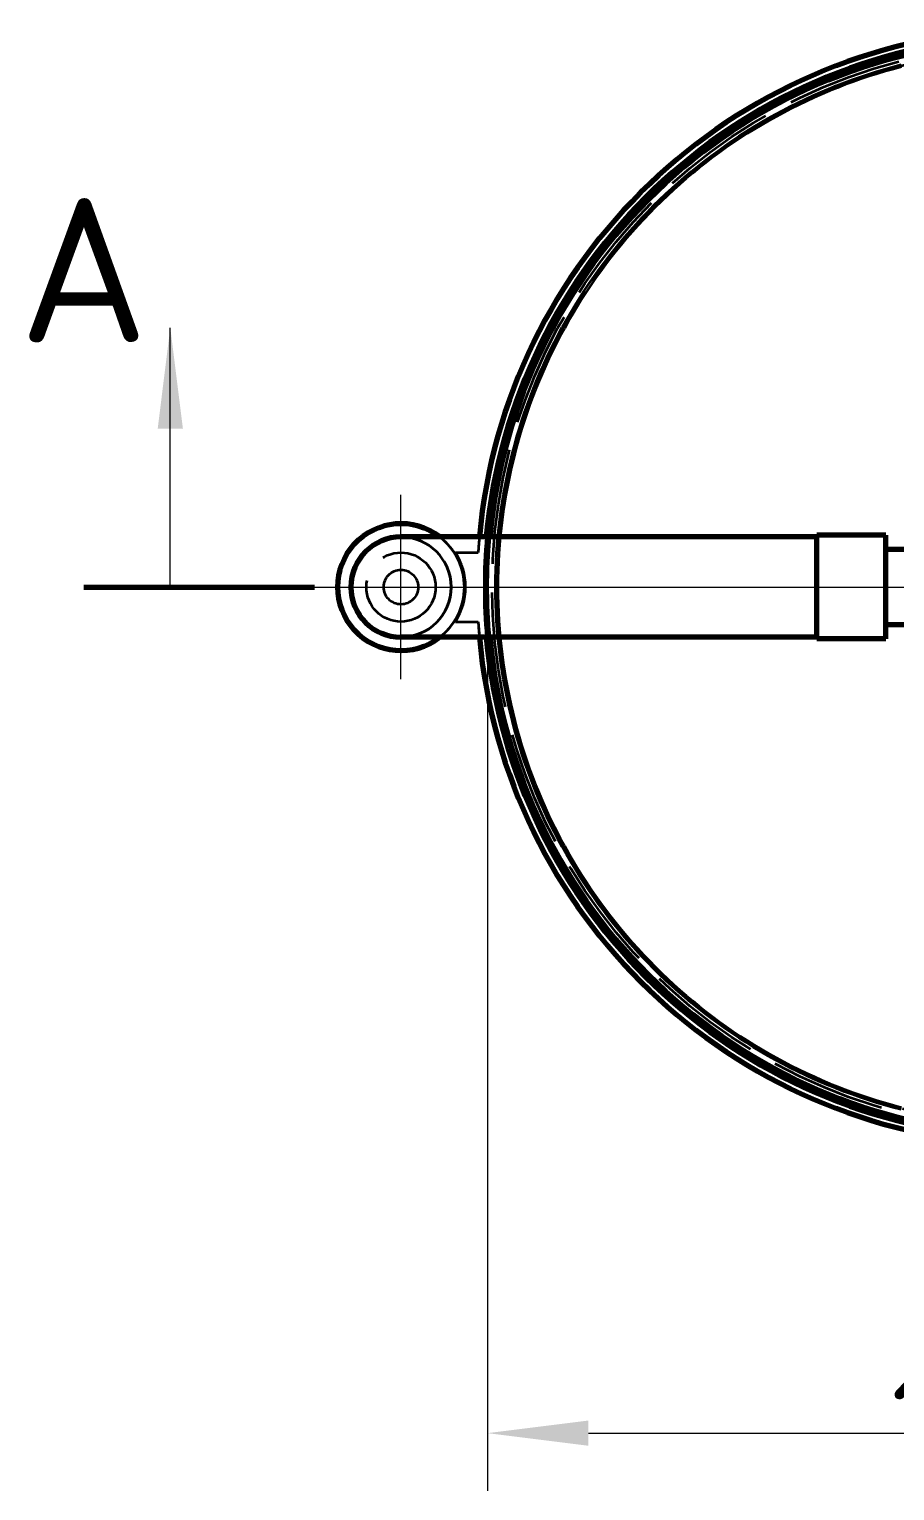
# Model space of a CAD drawing. Header units: millimetres. Extents: x 0 to 2208, y 0 to 420.
# Drawn here: x 69.1 to 99.1, y 48.8 to 99.5 of the extents above; entities that cross this region are included whole.
import ezdxf
from ezdxf.enums import TextEntityAlignment as Align

# ---------------------------------------------------------------- set-up
doc = ezdxf.new("R2010")
doc.units = ezdxf.units.MM
doc.linetypes.add('IRAM-E-TRAZOS', pattern=[5, 4, -1])
doc.linetypes.add('IRAM-F-TRAZO-PUNTO', pattern=[20, 15, -2, 1, -2])
for name, color, linetype, lineweight in [('01-VISIBLE', 7, 'CONTINUOUS', 70), ('02-OCULTA', 4, 'IRAM-E-TRAZOS', 35), ('03-EJE', 1, 'IRAM-F-TRAZO-PUNTO', 18), ('04-COTA', 3, 'CONTINUOUS', 18), ('06-TEXTO', 7, 'CONTINUOUS', 25), ('07-RECUADRO', 7, 'CONTINUOUS', 70), ('08-FINA', 5, 'CONTINUOUS', 18)]:
    doc.layers.add(name, color=color, linetype=linetype, lineweight=lineweight)
doc.styles.add('ISO3098', font='isocpeur.ttf')
doc.dimstyles.new('FLAMA-IRAM', dxfattribs={"dimtxt": 3.5, "dimasz": 3.5, "dimexe": 2, "dimexo": 1.5, "dimgap": 1, "dimtad": 1, "dimdec": 1, "dimtxsty": 'ISO3098', "dimblk": 'IRAM_FLECHA', "dimblk1": 'IRAM_FLECHA', "dimblk2": 'IRAM_FLECHA', "dimcen": 2.5, "dimclrd": 256, "dimclre": 256, "dimclrt": 256, "dimazin": 3, "dimtfac": 1, "dimtmove": 0, "dimatfit": 3, "dimlwd": 18, "dimlwe": 18})

# ---------------------------------------------------------------- blocks, each defined once
blk = doc.blocks.new('IRAM_FLECHA')
blk.add_solid([(0, 0), (-1, 0.125), (-1, -0.125)])

msp = doc.modelspace()

# ---------------------------------------------------------------- hatches: boundary and pattern name
at = {"layer": '08-FINA'}
h = msp.add_hatch(color=7, dxfattribs=at)
h.dxf.hatch_style = 1
h.paths.add_polyline_path([(74.013, 89.168), (73.576, 85.668), (74.451, 85.668)])

# ---------------------------------------------------------------- linework, layer by layer
at = {"layer": '01-VISIBLE'}
for p, q in [((96.433, 81.908), (90.013, 81.908)), ((98.833, 81.968), (96.433, 81.968)), ((100.413, 81.478), (98.833, 81.478)), ((100.413, 78.858), (98.833, 78.858)), ((96.433, 78.428), (90.013, 78.428)), ((98.833, 78.368), (96.433, 78.368))]:
    msp.add_line(p, q, dxfattribs=at)
for points in [[(90.013, 81.908), (89.913, 81.908), (89.813, 81.908), (89.713, 81.908), (89.613, 81.908), (89.513, 81.908), (89.413, 81.908), (89.313, 81.908), (89.213, 81.908), (89.113, 81.908), (89.013, 81.908), (88.913, 81.908), (88.813, 81.908), (88.713, 81.908), (88.613, 81.908), (88.513, 81.908), (88.413, 81.908), (88.313, 81.908), (88.213, 81.908), (88.113, 81.908), (88.013, 81.908), (87.913, 81.908), (87.813, 81.908), (87.713, 81.908), (87.613, 81.908), (87.513, 81.908), (87.413, 81.908), (87.313, 81.908), (87.213, 81.908), (87.113, 81.908), (87.013, 81.908), (86.913, 81.908), (86.813, 81.908), (86.713, 81.908), (86.613, 81.908), (86.513, 81.908), (86.413, 81.908), (86.313, 81.908), (86.213, 81.908), (86.113, 81.908), (86.013, 81.908), (85.913, 81.908), (85.813, 81.908), (85.713, 81.908), (85.613, 81.908), (85.513, 81.908), (85.413, 81.908), (85.313, 81.908), (85.213, 81.908), (85.113, 81.908), (85.013, 81.908), (84.913, 81.908), (84.813, 81.908), (84.713, 81.908), (84.613, 81.908), (84.513, 81.908), (84.413, 81.908), (84.313, 81.908), (84.213, 81.908), (84.113, 81.908), (84.013, 81.908), (83.913, 81.908), (83.813, 81.908), (83.713, 81.908), (83.613, 81.908), (83.513, 81.908), (83.413, 81.908), (83.313, 81.908), (83.213, 81.908), (83.113, 81.908), (83.013, 81.908), (82.913, 81.908), (82.813, 81.908), (82.713, 81.908), (82.613, 81.908), (82.513, 81.908), (82.413, 81.908), (82.313, 81.908), (82.213, 81.908), (82.113, 81.908), (82.013, 81.908)], [(96.433, 78.368), (96.433, 78.468), (96.433, 78.568), (96.433, 78.668), (96.433, 78.768), (96.433, 78.868), (96.433, 78.968), (96.433, 79.068), (96.433, 79.168), (96.433, 79.268), (96.433, 79.368), (96.433, 79.468), (96.433, 79.568), (96.433, 79.668), (96.433, 79.768), (96.433, 79.868), (96.433, 79.968), (96.433, 80.068), (96.433, 80.168), (96.433, 80.268), (96.433, 80.368), (96.433, 80.468), (96.433, 80.568), (96.433, 80.668), (96.433, 80.768), (96.433, 80.868), (96.433, 80.968), (96.433, 81.068), (96.433, 81.168), (96.433, 81.268), (96.433, 81.368), (96.433, 81.468), (96.433, 81.568), (96.433, 81.668), (96.433, 81.768), (96.433, 81.868), (96.433, 81.968)], [(98.833, 78.368), (98.833, 78.468), (98.833, 78.568), (98.833, 78.668), (98.833, 78.768), (98.833, 78.868), (98.833, 78.968), (98.833, 79.068), (98.833, 79.168), (98.833, 79.268), (98.833, 79.368), (98.833, 79.468), (98.833, 79.568), (98.833, 79.668), (98.833, 79.768), (98.833, 79.868), (98.833, 79.968), (98.833, 80.068), (98.833, 80.168), (98.833, 80.268), (98.833, 80.368), (98.833, 80.468), (98.833, 80.568), (98.833, 80.668), (98.833, 80.768), (98.833, 80.868), (98.833, 80.968), (98.833, 81.068), (98.833, 81.168), (98.833, 81.268), (98.833, 81.368), (98.833, 81.468), (98.833, 81.568), (98.833, 81.668), (98.833, 81.768), (98.833, 81.868), (98.833, 81.968)], [(90.013, 78.428), (89.913, 78.428), (89.813, 78.428), (89.713, 78.428), (89.613, 78.428), (89.513, 78.428), (89.413, 78.428), (89.313, 78.428), (89.213, 78.428), (89.113, 78.428), (89.013, 78.428), (88.913, 78.428), (88.813, 78.428), (88.713, 78.428), (88.613, 78.428), (88.513, 78.428), (88.413, 78.428), (88.313, 78.428), (88.213, 78.428), (88.113, 78.428), (88.013, 78.428), (87.913, 78.428), (87.813, 78.428), (87.713, 78.428), (87.613, 78.428), (87.513, 78.428), (87.413, 78.428), (87.313, 78.428), (87.213, 78.428), (87.113, 78.428), (87.013, 78.428), (86.913, 78.428), (86.813, 78.428), (86.713, 78.428), (86.613, 78.428), (86.513, 78.428), (86.413, 78.428), (86.313, 78.428), (86.213, 78.428), (86.113, 78.428), (86.013, 78.428), (85.913, 78.428), (85.813, 78.428), (85.713, 78.428), (85.613, 78.428), (85.513, 78.428), (85.413, 78.428), (85.313, 78.428), (85.213, 78.428), (85.113, 78.428), (85.013, 78.428), (84.913, 78.428), (84.813, 78.428), (84.713, 78.428), (84.613, 78.428), (84.513, 78.428), (84.413, 78.428), (84.313, 78.428), (84.213, 78.428), (84.113, 78.428), (84.013, 78.428), (83.913, 78.428), (83.813, 78.428), (83.713, 78.428), (83.613, 78.428), (83.513, 78.428), (83.413, 78.428), (83.313, 78.428), (83.213, 78.428), (83.113, 78.428), (83.013, 78.428), (82.913, 78.428), (82.813, 78.428), (82.713, 78.428), (82.613, 78.428), (82.513, 78.428), (82.413, 78.428), (82.313, 78.428), (82.213, 78.428), (82.113, 78.428), (82.013, 78.428)]]:
    msp.add_lwpolyline(points, dxfattribs=at)
for centre, radius, start, end in [((104.013, 80.168), 19.36, 10.4155, 174.8435), ((104.013, 80.168), 19.12, 10.5477, 174.7786), ((104.013, 80.168), 19, 10.6151, 174.7456), ((82.013, 80.168), 2.2, 52.2705, -52.2705), ((82.013, 80.168), 1.74, 90, -90), ((104.013, 80.168), 19.36, -174.8435, -10.4155), ((104.013, 80.168), 19.12, -174.7786, -10.5477), ((104.013, 80.168), 19, -174.7456, -10.6151)]:
    msp.add_arc(centre, radius, start, end, dxfattribs=at)
at = {"layer": '02-OCULTA'}
for p, q in [((85.943, 86.039), (85.886, 86.057)), ((85.943, 86.039), (85.886, 86.057)), ((85.345, 83.702), (85.286, 83.713)), ((85.345, 83.702), (85.286, 83.713)), ((83.904, 81.368), (84.69, 81.368)), ((83.904, 81.368), (84.69, 81.368)), ((83.904, 78.968), (84.69, 78.968)), ((83.904, 78.968), (84.69, 78.968)), ((98.685, 61.93), (98.669, 61.872)), ((98.685, 61.93), (98.669, 61.872))]:
    msp.add_line(p, q, dxfattribs=at)
for points in [[(99.357, 62.036), (99.073, 62.111), (98.79, 62.191), (98.509, 62.275), (98.228, 62.364), (97.949, 62.457), (97.672, 62.554), (97.396, 62.656), (97.122, 62.762), (96.849, 62.872), (96.578, 62.987), (96.309, 63.106), (96.042, 63.229), (95.777, 63.356), (95.514, 63.488), (95.253, 63.623), (94.994, 63.763), (94.738, 63.907), (94.484, 64.054), (94.232, 64.206), (93.982, 64.361), (93.735, 64.521), (93.491, 64.684), (93.249, 64.852), (93.009, 65.022), (92.773, 65.197), (92.539, 65.376), (92.308, 65.558), (92.08, 65.743), (91.855, 65.932), (91.633, 66.125), (91.414, 66.321), (91.198, 66.521), (90.985, 66.724), (90.776, 66.93), (90.569, 67.14), (90.367, 67.353), (90.167, 67.569), (89.971, 67.788), (89.778, 68.01), (89.589, 68.235), (89.403, 68.463), (89.221, 68.694), (89.043, 68.928), (88.868, 69.164), (88.697, 69.403), (88.53, 69.645), (88.367, 69.89), (88.207, 70.137), (88.052, 70.387), (87.9, 70.638), (87.753, 70.893), (87.609, 71.149), (87.469, 71.408), (87.334, 71.669), (87.202, 71.932), (87.075, 72.197), (86.952, 72.464), (86.833, 72.733), (86.718, 73.004), (86.608, 73.276), (86.502, 73.551), (86.4, 73.827), (86.303, 74.104), (86.209, 74.383), (86.121, 74.663), (86.036, 74.945), (85.956, 75.228), (85.881, 75.512), (85.81, 75.798), (85.744, 76.084), (85.682, 76.371), (85.624, 76.66), (85.571, 76.949), (85.523, 77.239), (85.479, 77.53), (85.44, 77.821), (85.405, 78.113), (85.375, 78.406), (85.35, 78.699), (85.329, 78.992), (85.313, 79.286), (85.302, 79.58), (85.295, 79.874), (85.292, 80.168), (85.295, 80.462), (85.301, 80.756), (85.313, 81.049), (85.329, 81.343), (85.35, 81.636), (85.375, 81.929), (85.405, 82.222), (85.44, 82.514), (85.479, 82.805), (85.523, 83.096), (85.572, 83.386), (85.624, 83.675), (85.682, 83.964), (85.744, 84.251), (85.81, 84.537), (85.881, 84.823), (85.957, 85.107), (86.037, 85.39), (86.121, 85.672), (86.21, 85.952), (86.303, 86.231), (86.4, 86.508), (86.502, 86.784), (86.608, 87.059), (86.718, 87.331), (86.833, 87.602), (86.952, 87.871), (87.075, 88.138), (87.202, 88.403), (87.334, 88.666), (87.469, 88.927), (87.609, 89.186), (87.752, 89.442), (87.9, 89.697), (88.052, 89.949), (88.207, 90.198), (88.367, 90.445), (88.53, 90.69), (88.697, 90.932), (88.868, 91.171), (89.043, 91.408), (89.221, 91.641), (89.403, 91.872), (89.589, 92.1), (89.778, 92.325), (89.971, 92.548), (90.167, 92.767), (90.366, 92.983), (90.569, 93.195), (90.776, 93.405), (90.985, 93.611), (91.198, 93.814), (91.414, 94.014), (91.633, 94.21), (91.855, 94.403), (92.08, 94.592), (92.308, 94.777), (92.539, 94.96), (92.773, 95.138), (93.009, 95.313), (93.249, 95.484), (93.491, 95.651), (93.735, 95.814), (93.982, 95.974), (94.232, 96.129), (94.484, 96.281), (94.738, 96.428), (94.994, 96.572), (95.253, 96.712), (95.514, 96.847), (95.777, 96.979), (96.042, 97.106), (96.309, 97.229), (96.578, 97.348), (96.849, 97.463), (97.122, 97.573), (97.396, 97.679), (97.672, 97.781), (97.949, 97.878), (98.228, 97.971), (98.509, 98.06), (98.79, 98.144), (99.073, 98.224), (99.358, 98.299)], [(99.377, 98.222), (99.094, 98.147), (98.813, 98.067), (98.532, 97.983), (98.253, 97.895), (97.975, 97.803), (97.699, 97.706), (97.424, 97.604), (97.151, 97.499), (96.88, 97.389), (96.61, 97.275), (96.342, 97.156), (96.076, 97.034), (95.812, 96.907), (95.55, 96.776), (95.291, 96.641), (95.033, 96.502), (94.777, 96.359), (94.524, 96.212), (94.273, 96.061), (94.025, 95.906), (93.779, 95.747), (93.536, 95.585), (93.295, 95.418), (93.056, 95.248), (92.821, 95.074), (92.588, 94.896), (92.358, 94.715), (92.131, 94.53), (91.907, 94.342), (91.686, 94.15), (91.468, 93.955), (91.253, 93.756), (91.041, 93.554), (90.832, 93.348), (90.627, 93.14), (90.425, 92.928), (90.226, 92.713), (90.031, 92.495), (89.839, 92.273), (89.651, 92.049), (89.466, 91.822), (89.285, 91.592), (89.107, 91.359), (88.933, 91.124), (88.763, 90.886), (88.596, 90.645), (88.434, 90.401), (88.275, 90.155), (88.12, 89.907), (87.969, 89.656), (87.822, 89.403), (87.679, 89.147), (87.54, 88.89), (87.405, 88.63), (87.274, 88.368), (87.147, 88.104), (87.025, 87.838), (86.906, 87.57), (86.792, 87.301), (86.682, 87.029), (86.577, 86.756), (86.475, 86.481), (86.378, 86.205), (86.286, 85.927), (86.197, 85.648), (86.113, 85.368), (86.034, 85.086), (85.959, 84.803), (85.888, 84.519), (85.822, 84.234), (85.76, 83.947), (85.703, 83.66), (85.65, 83.372), (85.602, 83.084), (85.558, 82.794), (85.519, 82.504), (85.485, 82.213), (85.455, 81.922), (85.43, 81.63), (85.409, 81.338), (85.393, 81.046), (85.382, 80.753), (85.375, 80.46), (85.372, 80.168), (85.375, 79.875), (85.381, 79.582), (85.393, 79.289), (85.409, 78.997), (85.43, 78.705), (85.455, 78.413), (85.485, 78.122), (85.519, 77.831), (85.559, 77.541), (85.602, 77.252), (85.65, 76.963), (85.703, 76.675), (85.76, 76.388), (85.822, 76.101), (85.888, 75.816), (85.959, 75.532), (86.034, 75.249), (86.114, 74.967), (86.197, 74.687), (86.286, 74.408), (86.378, 74.13), (86.475, 73.854), (86.577, 73.579), (86.682, 73.306), (86.792, 73.035), (86.907, 72.765), (87.025, 72.497), (87.147, 72.231), (87.274, 71.967), (87.405, 71.705), (87.54, 71.445), (87.679, 71.188), (87.822, 70.932), (87.969, 70.679), (88.12, 70.428), (88.275, 70.18), (88.434, 69.934), (88.596, 69.69), (88.763, 69.449), (88.933, 69.211), (89.107, 68.976), (89.284, 68.743), (89.466, 68.513), (89.65, 68.286), (89.839, 68.062), (90.031, 67.84), (90.226, 67.622), (90.425, 67.407), (90.627, 67.195), (90.832, 66.987), (91.041, 66.781), (91.253, 66.579), (91.468, 66.381), (91.686, 66.185), (91.907, 65.993), (92.131, 65.805), (92.358, 65.62), (92.588, 65.439), (92.821, 65.261), (93.056, 65.087), (93.295, 64.917), (93.536, 64.751), (93.779, 64.588), (94.025, 64.429), (94.273, 64.274), (94.524, 64.123), (94.778, 63.976), (95.033, 63.833), (95.291, 63.694), (95.551, 63.559), (95.812, 63.428), (96.076, 63.302), (96.342, 63.179), (96.61, 63.061), (96.88, 62.946), (97.151, 62.837), (97.424, 62.731), (97.699, 62.63), (97.975, 62.533), (98.253, 62.44), (98.532, 62.352), (98.813, 62.268), (99.094, 62.188), (99.377, 62.113)], [(96.433, 81.968), (96.433, 81.862), (96.433, 81.756), (96.433, 81.65), (96.433, 81.544), (96.433, 81.438), (96.433, 81.332), (96.433, 81.226), (96.433, 81.12), (96.433, 81.015), (96.433, 80.909), (96.433, 80.803), (96.433, 80.697), (96.433, 80.591), (96.433, 80.485), (96.433, 80.379), (96.433, 80.273), (96.433, 80.168)], [(96.433, 78.428), (96.433, 78.53), (96.433, 78.632), (96.433, 78.735), (96.433, 78.837), (96.433, 78.939), (96.433, 79.042), (96.433, 79.144), (96.433, 79.246), (96.433, 79.349), (96.433, 79.451), (96.433, 79.553), (96.433, 79.656), (96.433, 79.758), (96.433, 79.86), (96.433, 79.963), (96.433, 80.065), (96.433, 80.168), (96.433, 80.27), (96.433, 80.372), (96.433, 80.475), (96.433, 80.577), (96.433, 80.679), (96.433, 80.782), (96.433, 80.884), (96.433, 80.986), (96.433, 81.089), (96.433, 81.191), (96.433, 81.293), (96.433, 81.396), (96.433, 81.498), (96.433, 81.6), (96.433, 81.703), (96.433, 81.805), (96.433, 81.908)], [(96.433, 81.908), (96.433, 81.805), (96.433, 81.703), (96.433, 81.6), (96.433, 81.498), (96.433, 81.396), (96.433, 81.293), (96.433, 81.191), (96.433, 81.089), (96.433, 80.986), (96.433, 80.884), (96.433, 80.782), (96.433, 80.679), (96.433, 80.577), (96.433, 80.475), (96.433, 80.372), (96.433, 80.27), (96.433, 80.168)], [(98.833, 81.968), (98.833, 81.862), (98.833, 81.756), (98.833, 81.65), (98.833, 81.544), (98.833, 81.438), (98.833, 81.332), (98.833, 81.226), (98.833, 81.12), (98.833, 81.015), (98.833, 80.909), (98.833, 80.803), (98.833, 80.697), (98.833, 80.591), (98.833, 80.485), (98.833, 80.379), (98.833, 80.273), (98.833, 80.168)], [(98.833, 78.858), (98.833, 78.958), (98.833, 79.059), (98.833, 79.16), (98.833, 79.261), (98.833, 79.361), (98.833, 79.462), (98.833, 79.563), (98.833, 79.664), (98.833, 79.764), (98.833, 79.865), (98.833, 79.966), (98.833, 80.067), (98.833, 80.168), (98.833, 80.268), (98.833, 80.369), (98.833, 80.47), (98.833, 80.571), (98.833, 80.671), (98.833, 80.772), (98.833, 80.873), (98.833, 80.974), (98.833, 81.074), (98.833, 81.175), (98.833, 81.276), (98.833, 81.377), (98.833, 81.478)], [(98.833, 81.478), (98.833, 81.377), (98.833, 81.276), (98.833, 81.175), (98.833, 81.074), (98.833, 80.974), (98.833, 80.873), (98.833, 80.772), (98.833, 80.671), (98.833, 80.571), (98.833, 80.47), (98.833, 80.369), (98.833, 80.268), (98.833, 80.168)], [(96.433, 80.168), (96.433, 80.068), (96.433, 79.968), (96.433, 79.868), (96.433, 79.768), (96.433, 79.668), (96.433, 79.568), (96.433, 79.468), (96.433, 79.368), (96.433, 79.268), (96.433, 79.168), (96.433, 79.068), (96.433, 78.968), (96.433, 78.868), (96.433, 78.768), (96.433, 78.668), (96.433, 78.568), (96.433, 78.468), (96.433, 78.368)], [(96.433, 80.168), (96.433, 80.065), (96.433, 79.963), (96.433, 79.86), (96.433, 79.758), (96.433, 79.656), (96.433, 79.553), (96.433, 79.451), (96.433, 79.349), (96.433, 79.246), (96.433, 79.144), (96.433, 79.042), (96.433, 78.939), (96.433, 78.837), (96.433, 78.735), (96.433, 78.632), (96.433, 78.53), (96.433, 78.428)], [(98.833, 80.168), (98.833, 80.067), (98.833, 79.966), (98.833, 79.865), (98.833, 79.764), (98.833, 79.664), (98.833, 79.563), (98.833, 79.462), (98.833, 79.361), (98.833, 79.261), (98.833, 79.16), (98.833, 79.059), (98.833, 78.958), (98.833, 78.858)], [(98.833, 80.168), (98.833, 80.068), (98.833, 79.968), (98.833, 79.868), (98.833, 79.768), (98.833, 79.668), (98.833, 79.568), (98.833, 79.468), (98.833, 79.368), (98.833, 79.268), (98.833, 79.168), (98.833, 79.068), (98.833, 78.968), (98.833, 78.868), (98.833, 78.768), (98.833, 78.668), (98.833, 78.568), (98.833, 78.468), (98.833, 78.368)]]:
    msp.add_lwpolyline(points, dxfattribs=at)
for centre, radius in [((104.013, 80.168), 19.06), ((104.013, 80.168), 19.06), ((104.013, 80.168), 19), ((104.013, 80.168), 19), ((104.013, 80.168), 19), ((104.013, 80.168), 18.84), ((104.013, 80.168), 18.84), ((104.013, 80.168), 18.84), ((104.013, 80.168), 18.84), ((104.013, 80.168), 18.84), ((104.013, 80.168), 18.84), ((104.013, 80.168), 18.84), ((104.013, 80.168), 18.84), ((104.013, 80.168), 18.68), ((104.013, 80.168), 18.68), ((104.013, 80.168), 18.68), ((104.013, 80.168), 18.68), ((82.013, 80.168), 1.74), ((82.013, 80.168), 1.2), ((82.013, 80.168), 0.6), ((82.013, 80.168), 0.6)]:
    msp.add_circle(centre, radius, dxfattribs=at)
for centre, radius, start, end in [((104.013, 80.168), 19.36, 0, 176.4463), ((104.013, 80.168), 19.04, 0, -90.9028), ((104.013, 80.168), 19.06, 162, 18), ((104.013, 80.168), 19.06, 162, 18), ((104.013, 80.168), 19, 162, 18), ((104.013, 80.168), 19, 162, 18), ((104.013, 80.168), 19.06, 169.2801, -106.2841), ((104.013, 80.168), 19.06, 169.2801, -106.2841), ((104.013, 80.168), 19, 169.2801, -106.2841), ((104.013, 80.168), 19, 169.2801, -106.2841), ((82.013, 80.168), 2.2, 0, 180), ((82.013, 80.168), 1.74, 0, 90), ((82.013, 80.168), 2.2, 0, 52.2705), ((104.013, 80.168), 19.36, 174.8435, 176.4463), ((104.013, 80.168), 19.12, 174.7786, -174.7786), ((104.013, 80.168), 19, 174.7456, -174.7456), ((82.013, 80.168), 2.24, -32.3924, 32.3924), ((82.013, 80.168), 2.24, -32.3924, 32.3924), ((82.013, 80.168), 2.2, 180, 0), ((82.013, 80.168), 1.74, -90, 0), ((82.013, 80.168), 2.2, -52.2705, 0), ((104.013, 80.168), 19.36, -176.4463, 0), ((104.013, 80.168), 19.36, -176.4463, -174.8435)]:
    msp.add_arc(centre, radius, start, end, dxfattribs=at)
at = {"layer": '03-EJE'}
for p, q in [((82.013, 76.968), (82.013, 83.368)), ((71.013, 80.168), (137.013, 80.168)), ((78.813, 80.168), (85.213, 80.168)), ((84.413, 80.168), (123.613, 80.168))]:
    msp.add_line(p, q, dxfattribs=at)
at = {"layer": '07-RECUADRO'}
msp.add_line((71.013, 80.168), (79.013, 80.168), dxfattribs=at)
at = {"layer": '08-FINA'}
msp.add_line((74.013, 80.168), (74.013, 89.168), dxfattribs=at)

# ---------------------------------------------------------------- texts
at = {"layer": '06-TEXTO', "style": 'ISO3098'}
msp.add_text('A', height=5, dxfattribs=at).set_placement((71.013, 91.168), align=Align.MIDDLE_CENTER)

# ---------------------------------------------------------------- dimensions: what is measured, and where the dimension line sits
at = {"layer": '04-COTA'}
msp.add_linear_dim(base=(85.013, 50.808), p1=(85.013, 80.168), p2=(123.013, 80.168), dimstyle='FLAMA-IRAM', override={"dimlfac": 5, "dimpost": '%%c<>'}, dxfattribs=at).render()

doc.saveas('drawing.dxf')
